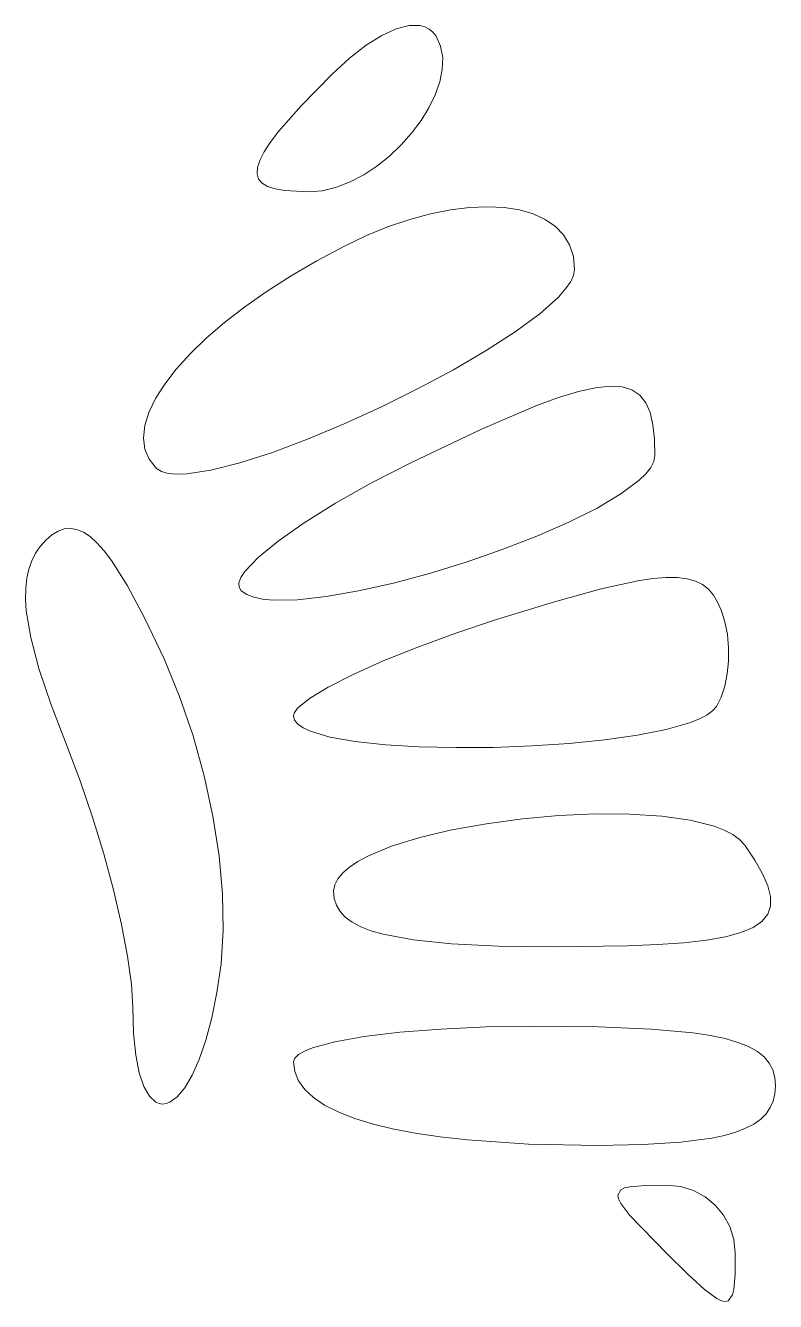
# Model space of a CAD drawing. Header units: millimetres. Extents: x -199 to 251, y -179 to 271.
# Drawn here: x 107.07 to 120.14, y -75.31 to -53.07 of the extents above; entities that cross this region are included whole.
import ezdxf

# ---------------------------------------------------------------- set-up
doc = ezdxf.new("R2010")
doc.units = ezdxf.units.MM
doc.header["$MEASUREMENT"] = 0
doc.layers.add('Camada 1', color=7, linetype='Continuous')

msp = doc.modelspace()

# ---------------------------------------------------------------- linework, layer by layer
at = {"layer": 'Camada 1', "color": 250, "lineweight": 18}
for points, knots in [([(114.3027, -53.4331), (114.3027, -53.4331), (114.2227, -53.257), (114.2227, -53.257), (114.2227, -53.257), (114.2227, -53.257), (114.1686, -53.1872), (114.1686, -53.1872), (114.1686, -53.1872), (114.1686, -53.1872), (114.1039, -53.1331), (114.1039, -53.1331), (114.1039, -53.1331), (114.1039, -53.1331), (114.0293, -53.0947), (114.0293, -53.0947), (114.0293, -53.0947), (114.0293, -53.0947), (113.9453, -53.0716), (113.9453, -53.0716), (113.9453, -53.0716), (113.9453, -53.0716), (113.7515, -53.0707), (113.7515, -53.0707), (113.7515, -53.0707), (113.7515, -53.0707), (113.5271, -53.1289), (113.5271, -53.1289), (113.5271, -53.1289), (113.5271, -53.1289), (113.2763, -53.2444), (113.2763, -53.2444), (113.2763, -53.2444), (113.2763, -53.2444), (113.004, -53.4158), (113.004, -53.4158), (113.004, -53.4158), (113.004, -53.4158), (112.7145, -53.6412), (112.7145, -53.6412), (112.7145, -53.6412), (112.7145, -53.6412), (112.4124, -53.9191), (112.4124, -53.9191), (112.4124, -53.9191), (112.4124, -53.9191), (111.8746, -54.469), (111.8746, -54.469), (111.8746, -54.469), (111.8746, -54.469), (111.4791, -54.9183), (111.4791, -54.9183), (111.4791, -54.9183), (111.4791, -54.9183), (111.3343, -55.1078), (111.3343, -55.1078), (111.3343, -55.1078), (111.3343, -55.1078), (111.2244, -55.2753), (111.2244, -55.2753), (111.2244, -55.2753), (111.2244, -55.2753), (111.1493, -55.4219), (111.1493, -55.4219), (111.1493, -55.4219), (111.1493, -55.4219), (111.1087, -55.5485), (111.1087, -55.5485), (111.1087, -55.5485), (111.1087, -55.5485), (111.1024, -55.6563), (111.1024, -55.6563), (111.1024, -55.6563), (111.1024, -55.6563), (111.1302, -55.7464), (111.1302, -55.7464), (111.1302, -55.7464), (111.1302, -55.7464), (111.1921, -55.8196), (111.1921, -55.8196), (111.1921, -55.8196), (111.1921, -55.8196), (111.2875, -55.8773), (111.2875, -55.8773), (111.2875, -55.8773), (111.2875, -55.8773), (111.4165, -55.9202), (111.4165, -55.9202), (111.4165, -55.9202), (111.4165, -55.9202), (111.5787, -55.9496), (111.5787, -55.9496), (111.5787, -55.9496), (111.5787, -55.9496), (112.0022, -55.9719), (112.0022, -55.9719), (112.0022, -55.9719), (112.0022, -55.9719), (112.2433, -55.9511), (112.2433, -55.9511), (112.2433, -55.9511), (112.2433, -55.9511), (112.4862, -55.8914), (112.4862, -55.8914), (112.4862, -55.8914), (112.4862, -55.8914), (112.7278, -55.797), (112.7278, -55.797), (112.7278, -55.797), (112.7278, -55.797), (112.9645, -55.6719), (112.9645, -55.6719), (112.9645, -55.6719), (112.9645, -55.6719), (113.1932, -55.5202), (113.1932, -55.5202), (113.1932, -55.5202), (113.1932, -55.5202), (113.4104, -55.3459), (113.4104, -55.3459), (113.4104, -55.3459), (113.4104, -55.3459), (113.6129, -55.153), (113.6129, -55.153), (113.6129, -55.153), (113.6129, -55.153), (113.7973, -54.9458), (113.7973, -54.9458), (113.7973, -54.9458), (113.7973, -54.9458), (113.9604, -54.7283), (113.9604, -54.7283), (113.9604, -54.7283), (113.9604, -54.7283), (114.0987, -54.5044), (114.0987, -54.5044), (114.0987, -54.5044), (114.0987, -54.5044), (114.2089, -54.2783), (114.2089, -54.2783), (114.2089, -54.2783), (114.2089, -54.2783), (114.2877, -54.054), (114.2877, -54.054), (114.2877, -54.054), (114.2877, -54.054), (114.3319, -53.8357), (114.3319, -53.8357), (114.3319, -53.8357), (114.3319, -53.8357), (114.338, -53.6274), (114.338, -53.6274), (114.338, -53.6274), (114.338, -53.6274), (114.3027, -53.4331), (114.3027, -53.4331)], [0, 0, 0, 0, 0.025, 0.025, 0.025, 0.025, 0.05, 0.05, 0.05, 0.05, 0.075, 0.075, 0.075, 0.075, 0.1, 0.1, 0.1, 0.1, 0.125, 0.125, 0.125, 0.125, 0.15, 0.15, 0.15, 0.15, 0.175, 0.175, 0.175, 0.175, 0.2, 0.2, 0.2, 0.2, 0.225, 0.225, 0.225, 0.225, 0.25, 0.25, 0.25, 0.25, 0.275, 0.275, 0.275, 0.275, 0.3, 0.3, 0.3, 0.3, 0.325, 0.325, 0.325, 0.325, 0.35, 0.35, 0.35, 0.35, 0.375, 0.375, 0.375, 0.375, 0.4, 0.4, 0.4, 0.4, 0.425, 0.425, 0.425, 0.425, 0.45, 0.45, 0.45, 0.45, 0.475, 0.475, 0.475, 0.475, 0.5, 0.5, 0.5, 0.5, 0.525, 0.525, 0.525, 0.525, 0.55, 0.55, 0.55, 0.55, 0.575, 0.575, 0.575, 0.575, 0.6, 0.6, 0.6, 0.6, 0.625, 0.625, 0.625, 0.625, 0.65, 0.65, 0.65, 0.65, 0.675, 0.675, 0.675, 0.675, 0.7, 0.7, 0.7, 0.7, 0.725, 0.725, 0.725, 0.725, 0.75, 0.75, 0.75, 0.75, 0.775, 0.775, 0.775, 0.775, 0.8, 0.8, 0.8, 0.8, 0.825, 0.825, 0.825, 0.825, 0.85, 0.85, 0.85, 0.85, 0.875, 0.875, 0.875, 0.875, 0.9, 0.9, 0.9, 0.9, 0.925, 0.925, 0.925, 0.925, 0.95, 0.95, 0.95, 0.95, 1, 1, 1, 1]), ([(116.6155, -57.0966), (116.6155, -57.0966), (116.5504, -56.8963), (116.5504, -56.8963), (116.5504, -56.8963), (116.5504, -56.8963), (116.4452, -56.7217), (116.4452, -56.7217), (116.4452, -56.7217), (116.4452, -56.7217), (116.3023, -56.5731), (116.3023, -56.5731), (116.3023, -56.5731), (116.3023, -56.5731), (116.1246, -56.4508), (116.1246, -56.4508), (116.1246, -56.4508), (116.1246, -56.4508), (115.9147, -56.355), (115.9147, -56.355), (115.9147, -56.355), (115.9147, -56.355), (115.6752, -56.286), (115.6752, -56.286), (115.6752, -56.286), (115.6752, -56.286), (115.4087, -56.244), (115.4087, -56.244), (115.4087, -56.244), (115.4087, -56.244), (115.1179, -56.2294), (115.1179, -56.2294), (115.1179, -56.2294), (115.1179, -56.2294), (114.8056, -56.2424), (114.8056, -56.2424), (114.8056, -56.2424), (114.8056, -56.2424), (114.4742, -56.2833), (114.4742, -56.2833), (114.4742, -56.2833), (114.4742, -56.2833), (114.1263, -56.3523), (114.1263, -56.3523), (114.1263, -56.3523), (114.1263, -56.3523), (113.7648, -56.4498), (113.7648, -56.4498), (113.7648, -56.4498), (113.7648, -56.4498), (113.3923, -56.5758), (113.3923, -56.5758), (113.3923, -56.5758), (113.3923, -56.5758), (113.0113, -56.7308), (113.0113, -56.7308), (113.0113, -56.7308), (113.0113, -56.7308), (112.6245, -56.9151), (112.6245, -56.9151), (112.6245, -56.9151), (112.6245, -56.9151), (112.1466, -57.171), (112.1466, -57.171), (112.1466, -57.171), (112.1466, -57.171), (111.6971, -57.4345), (111.6971, -57.4345), (111.6971, -57.4345), (111.6971, -57.4345), (111.278, -57.7036), (111.278, -57.7036), (111.278, -57.7036), (111.278, -57.7036), (110.8908, -57.9761), (110.8908, -57.9761), (110.8908, -57.9761), (110.8908, -57.9761), (110.5373, -58.2501), (110.5373, -58.2501), (110.5373, -58.2501), (110.5373, -58.2501), (110.219, -58.5237), (110.219, -58.5237), (110.219, -58.5237), (110.219, -58.5237), (109.9378, -58.7947), (109.9378, -58.7947), (109.9378, -58.7947), (109.9378, -58.7947), (109.6953, -59.0613), (109.6953, -59.0613), (109.6953, -59.0613), (109.6953, -59.0613), (109.4932, -59.3213), (109.4932, -59.3213), (109.4932, -59.3213), (109.4932, -59.3213), (109.3332, -59.5729), (109.3332, -59.5729), (109.3332, -59.5729), (109.3332, -59.5729), (109.217, -59.8139), (109.217, -59.8139), (109.217, -59.8139), (109.217, -59.8139), (109.1463, -60.0424), (109.1463, -60.0424), (109.1463, -60.0424), (109.1463, -60.0424), (109.1227, -60.2565), (109.1227, -60.2565), (109.1227, -60.2565), (109.1227, -60.2565), (109.148, -60.454), (109.148, -60.454), (109.148, -60.454), (109.148, -60.454), (109.2238, -60.6329), (109.2238, -60.6329), (109.2238, -60.6329), (109.2238, -60.6329), (109.3519, -60.7914), (109.3519, -60.7914), (109.3519, -60.7914), (109.3519, -60.7914), (109.4379, -60.8465), (109.4379, -60.8465), (109.4379, -60.8465), (109.4379, -60.8465), (109.5557, -60.8802), (109.5557, -60.8802), (109.5557, -60.8802), (109.5557, -60.8802), (109.703, -60.8937), (109.703, -60.8937), (109.703, -60.8937), (109.703, -60.8937), (109.8776, -60.8881), (109.8776, -60.8881), (109.8776, -60.8881), (109.8776, -60.8881), (110.2993, -60.8237), (110.2993, -60.8237), (110.2993, -60.8237), (110.2993, -60.8237), (110.8027, -60.6955), (110.8027, -60.6955), (110.8027, -60.6955), (110.8027, -60.6955), (111.3699, -60.5122), (111.3699, -60.5122), (111.3699, -60.5122), (111.3699, -60.5122), (111.9827, -60.2824), (111.9827, -60.2824), (111.9827, -60.2824), (111.9827, -60.2824), (112.6229, -60.0147), (112.6229, -60.0147), (112.6229, -60.0147), (112.6229, -60.0147), (113.2726, -59.7178), (113.2726, -59.7178), (113.2726, -59.7178), (113.2726, -59.7178), (113.9136, -59.4002), (113.9136, -59.4002), (113.9136, -59.4002), (113.9136, -59.4002), (114.5278, -59.0706), (114.5278, -59.0706), (114.5278, -59.0706), (114.5278, -59.0706), (115.0971, -58.7376), (115.0971, -58.7376), (115.0971, -58.7376), (115.0971, -58.7376), (115.6035, -58.4097), (115.6035, -58.4097), (115.6035, -58.4097), (115.6035, -58.4097), (116.0289, -58.0956), (116.0289, -58.0956), (116.0289, -58.0956), (116.0289, -58.0956), (116.3551, -57.8039), (116.3551, -57.8039), (116.3551, -57.8039), (116.3551, -57.8039), (116.4754, -57.6692), (116.4754, -57.6692), (116.4754, -57.6692), (116.4754, -57.6692), (116.5642, -57.5433), (116.5642, -57.5433), (116.5642, -57.5433), (116.5642, -57.5433), (116.619, -57.4274), (116.619, -57.4274), (116.619, -57.4274), (116.619, -57.4274), (116.6378, -57.3223), (116.6378, -57.3223), (116.6378, -57.3223), (116.6378, -57.3223), (116.6155, -57.0966), (116.6155, -57.0966)], [0, 0, 0, 0, 0.0188679, 0.0188679, 0.0188679, 0.0188679, 0.0377358, 0.0377358, 0.0377358, 0.0377358, 0.0566038, 0.0566038, 0.0566038, 0.0566038, 0.0754717, 0.0754717, 0.0754717, 0.0754717, 0.0943396, 0.0943396, 0.0943396, 0.0943396, 0.1132075, 0.1132075, 0.1132075, 0.1132075, 0.1320755, 0.1320755, 0.1320755, 0.1320755, 0.1509434, 0.1509434, 0.1509434, 0.1509434, 0.1698113, 0.1698113, 0.1698113, 0.1698113, 0.1886792, 0.1886792, 0.1886792, 0.1886792, 0.2075472, 0.2075472, 0.2075472, 0.2075472, 0.2264151, 0.2264151, 0.2264151, 0.2264151, 0.245283, 0.245283, 0.245283, 0.245283, 0.2641509, 0.2641509, 0.2641509, 0.2641509, 0.2830189, 0.2830189, 0.2830189, 0.2830189, 0.3018868, 0.3018868, 0.3018868, 0.3018868, 0.3207547, 0.3207547, 0.3207547, 0.3207547, 0.3396226, 0.3396226, 0.3396226, 0.3396226, 0.3584906, 0.3584906, 0.3584906, 0.3584906, 0.3773585, 0.3773585, 0.3773585, 0.3773585, 0.3962264, 0.3962264, 0.3962264, 0.3962264, 0.4150943, 0.4150943, 0.4150943, 0.4150943, 0.4339623, 0.4339623, 0.4339623, 0.4339623, 0.4528302, 0.4528302, 0.4528302, 0.4528302, 0.4716981, 0.4716981, 0.4716981, 0.4716981, 0.490566, 0.490566, 0.490566, 0.490566, 0.509434, 0.509434, 0.509434, 0.509434, 0.5283019, 0.5283019, 0.5283019, 0.5283019, 0.5471698, 0.5471698, 0.5471698, 0.5471698, 0.5660377, 0.5660377, 0.5660377, 0.5660377, 0.5849057, 0.5849057, 0.5849057, 0.5849057, 0.6037736, 0.6037736, 0.6037736, 0.6037736, 0.6226415, 0.6226415, 0.6226415, 0.6226415, 0.6415094, 0.6415094, 0.6415094, 0.6415094, 0.6603774, 0.6603774, 0.6603774, 0.6603774, 0.6792453, 0.6792453, 0.6792453, 0.6792453, 0.6981132, 0.6981132, 0.6981132, 0.6981132, 0.7169811, 0.7169811, 0.7169811, 0.7169811, 0.7358491, 0.7358491, 0.7358491, 0.7358491, 0.754717, 0.754717, 0.754717, 0.754717, 0.7735849, 0.7735849, 0.7735849, 0.7735849, 0.7924528, 0.7924528, 0.7924528, 0.7924528, 0.8113208, 0.8113208, 0.8113208, 0.8113208, 0.8301887, 0.8301887, 0.8301887, 0.8301887, 0.8490566, 0.8490566, 0.8490566, 0.8490566, 0.8679245, 0.8679245, 0.8679245, 0.8679245, 0.8867925, 0.8867925, 0.8867925, 0.8867925, 0.9056604, 0.9056604, 0.9056604, 0.9056604, 0.9245283, 0.9245283, 0.9245283, 0.9245283, 0.9433962, 0.9433962, 0.9433962, 0.9433962, 0.9622642, 0.9622642, 0.9622642, 0.9622642, 1, 1, 1, 1]), ([(118.0017, -60.0296), (118.0017, -60.0296), (117.9517, -59.8193), (117.9517, -59.8193), (117.9517, -59.8193), (117.9517, -59.8193), (117.8761, -59.6481), (117.8761, -59.6481), (117.8761, -59.6481), (117.8761, -59.6481), (117.7717, -59.5163), (117.7717, -59.5163), (117.7717, -59.5163), (117.7717, -59.5163), (117.6352, -59.4239), (117.6352, -59.4239), (117.6352, -59.4239), (117.6352, -59.4239), (117.4634, -59.3709), (117.4634, -59.3709), (117.4634, -59.3709), (117.4634, -59.3709), (117.2532, -59.3576), (117.2532, -59.3576), (117.2532, -59.3576), (117.2532, -59.3576), (117.0011, -59.3839), (117.0011, -59.3839), (117.0011, -59.3839), (117.0011, -59.3839), (116.7041, -59.4501), (116.7041, -59.4501), (116.7041, -59.4501), (116.7041, -59.4501), (116.3589, -59.5561), (116.3589, -59.5561), (116.3589, -59.5561), (116.3589, -59.5561), (115.9623, -59.7021), (115.9623, -59.7021), (115.9623, -59.7021), (115.9623, -59.7021), (115.0019, -60.1143), (115.0019, -60.1143), (115.0019, -60.1143), (115.0019, -60.1143), (113.7971, -60.6875), (113.7971, -60.6875), (113.7971, -60.6875), (113.7971, -60.6875), (113.1, -61.0449), (113.1, -61.0449), (113.1, -61.0449), (113.1, -61.0449), (112.4716, -61.3984), (112.4716, -61.3984), (112.4716, -61.3984), (112.4716, -61.3984), (111.9242, -61.7389), (111.9242, -61.7389), (111.9242, -61.7389), (111.9242, -61.7389), (111.47, -62.0572), (111.47, -62.0572), (111.47, -62.0572), (111.47, -62.0572), (111.1211, -62.3441), (111.1211, -62.3441), (111.1211, -62.3441), (111.1211, -62.3441), (110.8897, -62.5905), (110.8897, -62.5905), (110.8897, -62.5905), (110.8897, -62.5905), (110.8218, -62.6957), (110.8218, -62.6957), (110.8218, -62.6957), (110.8218, -62.6957), (110.788, -62.7872), (110.788, -62.7872), (110.788, -62.7872), (110.788, -62.7872), (110.7896, -62.8641), (110.7896, -62.8641), (110.7896, -62.8641), (110.7896, -62.8641), (110.8282, -62.9251), (110.8282, -62.9251), (110.8282, -62.9251), (110.8282, -62.9251), (110.9227, -62.9887), (110.9227, -62.9887), (110.9227, -62.9887), (110.9227, -62.9887), (111.0475, -63.0363), (111.0475, -63.0363), (111.0475, -63.0363), (111.0475, -63.0363), (111.2003, -63.0686), (111.2003, -63.0686), (111.2003, -63.0686), (111.2003, -63.0686), (111.379, -63.0865), (111.379, -63.0865), (111.379, -63.0865), (111.379, -63.0865), (111.8052, -63.0812), (111.8052, -63.0812), (111.8052, -63.0812), (111.8052, -63.0812), (112.3088, -63.0263), (112.3088, -63.0263), (112.3088, -63.0263), (112.3088, -63.0263), (112.8723, -62.9274), (112.8723, -62.9274), (112.8723, -62.9274), (112.8723, -62.9274), (113.4783, -62.7903), (113.4783, -62.7903), (113.4783, -62.7903), (113.4783, -62.7903), (114.1092, -62.6206), (114.1092, -62.6206), (114.1092, -62.6206), (114.1092, -62.6206), (114.7478, -62.424), (114.7478, -62.424), (114.7478, -62.424), (114.7478, -62.424), (115.3766, -62.2062), (115.3766, -62.2062), (115.3766, -62.2062), (115.3766, -62.2062), (115.978, -61.973), (115.978, -61.973), (115.978, -61.973), (115.978, -61.973), (116.5348, -61.73), (116.5348, -61.73), (116.5348, -61.73), (116.5348, -61.73), (117.0294, -61.4829), (117.0294, -61.4829), (117.0294, -61.4829), (117.0294, -61.4829), (117.4445, -61.2374), (117.4445, -61.2374), (117.4445, -61.2374), (117.4445, -61.2374), (117.7625, -60.9992), (117.7625, -60.9992), (117.7625, -60.9992), (117.7625, -60.9992), (117.8797, -60.8847), (117.8797, -60.8847), (117.8797, -60.8847), (117.8797, -60.8847), (117.9661, -60.7741), (117.9661, -60.7741), (117.9661, -60.7741), (117.9661, -60.7741), (118.0196, -60.6682), (118.0196, -60.6682), (118.0196, -60.6682), (118.0196, -60.6682), (118.0379, -60.5677), (118.0379, -60.5677), (118.0379, -60.5677), (118.0379, -60.5677), (118.0294, -60.2792), (118.0294, -60.2792), (118.0294, -60.2792), (118.0294, -60.2792), (118.0017, -60.0296), (118.0017, -60.0296)], [0, 0, 0, 0, 0.0222222, 0.0222222, 0.0222222, 0.0222222, 0.0444444, 0.0444444, 0.0444444, 0.0444444, 0.0666667, 0.0666667, 0.0666667, 0.0666667, 0.0888889, 0.0888889, 0.0888889, 0.0888889, 0.1111111, 0.1111111, 0.1111111, 0.1111111, 0.1333333, 0.1333333, 0.1333333, 0.1333333, 0.1555556, 0.1555556, 0.1555556, 0.1555556, 0.1777778, 0.1777778, 0.1777778, 0.1777778, 0.2, 0.2, 0.2, 0.2, 0.2222222, 0.2222222, 0.2222222, 0.2222222, 0.2444444, 0.2444444, 0.2444444, 0.2444444, 0.2666667, 0.2666667, 0.2666667, 0.2666667, 0.2888889, 0.2888889, 0.2888889, 0.2888889, 0.3111111, 0.3111111, 0.3111111, 0.3111111, 0.3333333, 0.3333333, 0.3333333, 0.3333333, 0.3555556, 0.3555556, 0.3555556, 0.3555556, 0.3777778, 0.3777778, 0.3777778, 0.3777778, 0.4, 0.4, 0.4, 0.4, 0.4222222, 0.4222222, 0.4222222, 0.4222222, 0.4444444, 0.4444444, 0.4444444, 0.4444444, 0.4666667, 0.4666667, 0.4666667, 0.4666667, 0.4888889, 0.4888889, 0.4888889, 0.4888889, 0.5111111, 0.5111111, 0.5111111, 0.5111111, 0.5333333, 0.5333333, 0.5333333, 0.5333333, 0.5555556, 0.5555556, 0.5555556, 0.5555556, 0.5777778, 0.5777778, 0.5777778, 0.5777778, 0.6, 0.6, 0.6, 0.6, 0.6222222, 0.6222222, 0.6222222, 0.6222222, 0.6444444, 0.6444444, 0.6444444, 0.6444444, 0.6666667, 0.6666667, 0.6666667, 0.6666667, 0.6888889, 0.6888889, 0.6888889, 0.6888889, 0.7111111, 0.7111111, 0.7111111, 0.7111111, 0.7333333, 0.7333333, 0.7333333, 0.7333333, 0.7555556, 0.7555556, 0.7555556, 0.7555556, 0.7777778, 0.7777778, 0.7777778, 0.7777778, 0.8, 0.8, 0.8, 0.8, 0.8222222, 0.8222222, 0.8222222, 0.8222222, 0.8444444, 0.8444444, 0.8444444, 0.8444444, 0.8666667, 0.8666667, 0.8666667, 0.8666667, 0.8888889, 0.8888889, 0.8888889, 0.8888889, 0.9111111, 0.9111111, 0.9111111, 0.9111111, 0.9333333, 0.9333333, 0.9333333, 0.9333333, 0.9555556, 0.9555556, 0.9555556, 0.9555556, 1, 1, 1, 1]), ([(107.1754, -62.4034), (107.1754, -62.4034), (107.1245, -62.5482), (107.1245, -62.5482), (107.1245, -62.5482), (107.1245, -62.5482), (107.0895, -62.7065), (107.0895, -62.7065), (107.0895, -62.7065), (107.0895, -62.7065), (107.0708, -62.8794), (107.0708, -62.8794), (107.0708, -62.8794), (107.0708, -62.8794), (107.0682, -63.068), (107.0682, -63.068), (107.0682, -63.068), (107.0682, -63.068), (107.082, -63.2732), (107.082, -63.2732), (107.082, -63.2732), (107.082, -63.2732), (107.159, -63.7377), (107.159, -63.7377), (107.159, -63.7377), (107.159, -63.7377), (107.3026, -64.2811), (107.3026, -64.2811), (107.3026, -64.2811), (107.3026, -64.2811), (107.5136, -64.9112), (107.5136, -64.9112), (107.5136, -64.9112), (107.5136, -64.9112), (107.7929, -65.6365), (107.7929, -65.6365), (107.7929, -65.6365), (107.7929, -65.6365), (108.0227, -66.2399), (108.0227, -66.2399), (108.0227, -66.2399), (108.0227, -66.2399), (108.2372, -66.8706), (108.2372, -66.8706), (108.2372, -66.8706), (108.2372, -66.8706), (108.4316, -67.5099), (108.4316, -67.5099), (108.4316, -67.5099), (108.4316, -67.5099), (108.6011, -68.1391), (108.6011, -68.1391), (108.6011, -68.1391), (108.6011, -68.1391), (108.7412, -68.7398), (108.7412, -68.7398), (108.7412, -68.7398), (108.7412, -68.7398), (108.8471, -69.293), (108.8471, -69.293), (108.8471, -69.293), (108.8471, -69.293), (108.9141, -69.7804), (108.9141, -69.7804), (108.9141, -69.7804), (108.9141, -69.7804), (108.9374, -70.1832), (108.9374, -70.1832), (108.9374, -70.1832), (108.9374, -70.1832), (108.9511, -70.6393), (108.9511, -70.6393), (108.9511, -70.6393), (108.9511, -70.6393), (108.99, -71.0213), (108.99, -71.0213), (108.99, -71.0213), (108.99, -71.0213), (109.0512, -71.3307), (109.0512, -71.3307), (109.0512, -71.3307), (109.0512, -71.3307), (109.1315, -71.5689), (109.1315, -71.5689), (109.1315, -71.5689), (109.1315, -71.5689), (109.2279, -71.7375), (109.2279, -71.7375), (109.2279, -71.7375), (109.2279, -71.7375), (109.3373, -71.838), (109.3373, -71.838), (109.3373, -71.838), (109.3373, -71.838), (109.396, -71.8632), (109.396, -71.8632), (109.396, -71.8632), (109.396, -71.8632), (109.4568, -71.8719), (109.4568, -71.8719), (109.4568, -71.8719), (109.4568, -71.8719), (109.5193, -71.8643), (109.5193, -71.8643), (109.5193, -71.8643), (109.5193, -71.8643), (109.5831, -71.8406), (109.5831, -71.8406), (109.5831, -71.8406), (109.5831, -71.8406), (109.7133, -71.7458), (109.7133, -71.7458), (109.7133, -71.7458), (109.7133, -71.7458), (109.8444, -71.5888), (109.8444, -71.5888), (109.8444, -71.5888), (109.8444, -71.5888), (109.9731, -71.3713), (109.9731, -71.3713), (109.9731, -71.3713), (109.9731, -71.3713), (110.0966, -71.0945), (110.0966, -71.0945), (110.0966, -71.0945), (110.0966, -71.0945), (110.2117, -70.7603), (110.2117, -70.7603), (110.2117, -70.7603), (110.2117, -70.7603), (110.3153, -70.3699), (110.3153, -70.3699), (110.3153, -70.3699), (110.3153, -70.3699), (110.4045, -69.9249), (110.4045, -69.9249), (110.4045, -69.9249), (110.4045, -69.9249), (110.4761, -69.4269), (110.4761, -69.4269), (110.4761, -69.4269), (110.4761, -69.4269), (110.5153, -68.8422), (110.5153, -68.8422), (110.5153, -68.8422), (110.5153, -68.8422), (110.5032, -68.21), (110.5032, -68.21), (110.5032, -68.21), (110.5032, -68.21), (110.4421, -67.5426), (110.4421, -67.5426), (110.4421, -67.5426), (110.4421, -67.5426), (110.3343, -66.8526), (110.3343, -66.8526), (110.3343, -66.8526), (110.3343, -66.8526), (110.1822, -66.1522), (110.1822, -66.1522), (110.1822, -66.1522), (110.1822, -66.1522), (109.988, -65.454), (109.988, -65.454), (109.988, -65.454), (109.988, -65.454), (109.7541, -64.7703), (109.7541, -64.7703), (109.7541, -64.7703), (109.7541, -64.7703), (109.4827, -64.1136), (109.4827, -64.1136), (109.4827, -64.1136), (109.4827, -64.1136), (109.148, -63.4058), (109.148, -63.4058), (109.148, -63.4058), (109.148, -63.4058), (108.8446, -62.8355), (108.8446, -62.8355), (108.8446, -62.8355), (108.8446, -62.8355), (108.5679, -62.3982), (108.5679, -62.3982), (108.5679, -62.3982), (108.5679, -62.3982), (108.4382, -62.2278), (108.4382, -62.2278), (108.4382, -62.2278), (108.4382, -62.2278), (108.3133, -62.089), (108.3133, -62.089), (108.3133, -62.089), (108.3133, -62.089), (108.1929, -61.981), (108.1929, -61.981), (108.1929, -61.981), (108.1929, -61.981), (108.0763, -61.9033), (108.0763, -61.9033), (108.0763, -61.9033), (108.0763, -61.9033), (107.9628, -61.8553), (107.9628, -61.8553), (107.9628, -61.8553), (107.9628, -61.8553), (107.852, -61.8365), (107.852, -61.8365), (107.852, -61.8365), (107.852, -61.8365), (107.7432, -61.8462), (107.7432, -61.8462), (107.7432, -61.8462), (107.7432, -61.8462), (107.6358, -61.8838), (107.6358, -61.8838), (107.6358, -61.8838), (107.6358, -61.8838), (107.5294, -61.9489), (107.5294, -61.9489), (107.5294, -61.9489), (107.5294, -61.9489), (107.4233, -62.0407), (107.4233, -62.0407), (107.4233, -62.0407), (107.4233, -62.0407), (107.3249, -62.1507), (107.3249, -62.1507), (107.3249, -62.1507), (107.3249, -62.1507), (107.2422, -62.2713), (107.2422, -62.2713), (107.2422, -62.2713), (107.2422, -62.2713), (107.1754, -62.4034), (107.1754, -62.4034)], [0, 0, 0, 0, 0.0166667, 0.0166667, 0.0166667, 0.0166667, 0.0333333, 0.0333333, 0.0333333, 0.0333333, 0.05, 0.05, 0.05, 0.05, 0.0666667, 0.0666667, 0.0666667, 0.0666667, 0.0833333, 0.0833333, 0.0833333, 0.0833333, 0.1, 0.1, 0.1, 0.1, 0.1166667, 0.1166667, 0.1166667, 0.1166667, 0.1333333, 0.1333333, 0.1333333, 0.1333333, 0.15, 0.15, 0.15, 0.15, 0.1666667, 0.1666667, 0.1666667, 0.1666667, 0.1833333, 0.1833333, 0.1833333, 0.1833333, 0.2, 0.2, 0.2, 0.2, 0.2166667, 0.2166667, 0.2166667, 0.2166667, 0.2333333, 0.2333333, 0.2333333, 0.2333333, 0.25, 0.25, 0.25, 0.25, 0.2666667, 0.2666667, 0.2666667, 0.2666667, 0.2833333, 0.2833333, 0.2833333, 0.2833333, 0.3, 0.3, 0.3, 0.3, 0.3166667, 0.3166667, 0.3166667, 0.3166667, 0.3333333, 0.3333333, 0.3333333, 0.3333333, 0.35, 0.35, 0.35, 0.35, 0.3666667, 0.3666667, 0.3666667, 0.3666667, 0.3833333, 0.3833333, 0.3833333, 0.3833333, 0.4, 0.4, 0.4, 0.4, 0.4166667, 0.4166667, 0.4166667, 0.4166667, 0.4333333, 0.4333333, 0.4333333, 0.4333333, 0.45, 0.45, 0.45, 0.45, 0.4666667, 0.4666667, 0.4666667, 0.4666667, 0.4833333, 0.4833333, 0.4833333, 0.4833333, 0.5, 0.5, 0.5, 0.5, 0.5166667, 0.5166667, 0.5166667, 0.5166667, 0.5333333, 0.5333333, 0.5333333, 0.5333333, 0.55, 0.55, 0.55, 0.55, 0.5666667, 0.5666667, 0.5666667, 0.5666667, 0.5833333, 0.5833333, 0.5833333, 0.5833333, 0.6, 0.6, 0.6, 0.6, 0.6166667, 0.6166667, 0.6166667, 0.6166667, 0.6333333, 0.6333333, 0.6333333, 0.6333333, 0.65, 0.65, 0.65, 0.65, 0.6666667, 0.6666667, 0.6666667, 0.6666667, 0.6833333, 0.6833333, 0.6833333, 0.6833333, 0.7, 0.7, 0.7, 0.7, 0.7166667, 0.7166667, 0.7166667, 0.7166667, 0.7333333, 0.7333333, 0.7333333, 0.7333333, 0.75, 0.75, 0.75, 0.75, 0.7666667, 0.7666667, 0.7666667, 0.7666667, 0.7833333, 0.7833333, 0.7833333, 0.7833333, 0.8, 0.8, 0.8, 0.8, 0.8166667, 0.8166667, 0.8166667, 0.8166667, 0.8333333, 0.8333333, 0.8333333, 0.8333333, 0.85, 0.85, 0.85, 0.85, 0.8666667, 0.8666667, 0.8666667, 0.8666667, 0.8833333, 0.8833333, 0.8833333, 0.8833333, 0.9, 0.9, 0.9, 0.9, 0.9166667, 0.9166667, 0.9166667, 0.9166667, 0.9333333, 0.9333333, 0.9333333, 0.9333333, 0.95, 0.95, 0.95, 0.95, 0.9666667, 0.9666667, 0.9666667, 0.9666667, 1, 1, 1, 1]), ([(119.3206, -63.9187), (119.3206, -63.9187), (119.2996, -63.6893), (119.2996, -63.6893), (119.2996, -63.6893), (119.2996, -63.6893), (119.2567, -63.4678), (119.2567, -63.4678), (119.2567, -63.4678), (119.2567, -63.4678), (119.1915, -63.261), (119.1915, -63.261), (119.1915, -63.261), (119.1915, -63.261), (119.1291, -63.1207), (119.1291, -63.1207), (119.1291, -63.1207), (119.1291, -63.1207), (119.056, -63), (119.056, -63), (119.056, -63), (119.056, -63), (118.9695, -62.8989), (118.9695, -62.8989), (118.9695, -62.8989), (118.9695, -62.8989), (118.8665, -62.8175), (118.8665, -62.8175), (118.8665, -62.8175), (118.8665, -62.8175), (118.7441, -62.7559), (118.7441, -62.7559), (118.7441, -62.7559), (118.7441, -62.7559), (118.5994, -62.7144), (118.5994, -62.7144), (118.5994, -62.7144), (118.5994, -62.7144), (118.4294, -62.6931), (118.4294, -62.6931), (118.4294, -62.6931), (118.4294, -62.6931), (118.2313, -62.6919), (118.2313, -62.6919), (118.2313, -62.6919), (118.2313, -62.6919), (118.002, -62.7112), (118.002, -62.7112), (118.002, -62.7112), (118.002, -62.7112), (117.7387, -62.7509), (117.7387, -62.7509), (117.7387, -62.7509), (117.7387, -62.7509), (117.098, -62.8923), (117.098, -62.8923), (117.098, -62.8923), (117.098, -62.8923), (116.286, -63.1172), (116.286, -63.1172), (116.286, -63.1172), (116.286, -63.1172), (115.279, -63.4266), (115.279, -63.4266), (115.279, -63.4266), (115.279, -63.4266), (114.5677, -63.6631), (114.5677, -63.6631), (114.5677, -63.6631), (114.5677, -63.6631), (113.9041, -63.9059), (113.9041, -63.9059), (113.9041, -63.9059), (113.9041, -63.9059), (113.3026, -64.148), (113.3026, -64.148), (113.3026, -64.148), (113.3026, -64.148), (112.778, -64.3826), (112.778, -64.3826), (112.778, -64.3826), (112.778, -64.3826), (112.3446, -64.6027), (112.3446, -64.6027), (112.3446, -64.6027), (112.3446, -64.6027), (112.0171, -64.8014), (112.0171, -64.8014), (112.0171, -64.8014), (112.0171, -64.8014), (111.8099, -64.972), (111.8099, -64.972), (111.8099, -64.972), (111.8099, -64.972), (111.756, -65.0445), (111.756, -65.0445), (111.756, -65.0445), (111.756, -65.0445), (111.7376, -65.1074), (111.7376, -65.1074), (111.7376, -65.1074), (111.7376, -65.1074), (111.7572, -65.1826), (111.7572, -65.1826), (111.7572, -65.1826), (111.7572, -65.1826), (111.8146, -65.252), (111.8146, -65.252), (111.8146, -65.252), (111.8146, -65.252), (111.9072, -65.3158), (111.9072, -65.3158), (111.9072, -65.3158), (111.9072, -65.3158), (112.0326, -65.3739), (112.0326, -65.3739), (112.0326, -65.3739), (112.0326, -65.3739), (112.3726, -65.4737), (112.3726, -65.4737), (112.3726, -65.4737), (112.3726, -65.4737), (112.8151, -65.5516), (112.8151, -65.5516), (112.8151, -65.5516), (112.8151, -65.5516), (113.3409, -65.6081), (113.3409, -65.6081), (113.3409, -65.6081), (113.3409, -65.6081), (113.9308, -65.6436), (113.9308, -65.6436), (113.9308, -65.6436), (113.9308, -65.6436), (114.5653, -65.6587), (114.5653, -65.6587), (114.5653, -65.6587), (114.5653, -65.6587), (115.2253, -65.6537), (115.2253, -65.6537), (115.2253, -65.6537), (115.2253, -65.6537), (115.8915, -65.629), (115.8915, -65.629), (115.8915, -65.629), (115.8915, -65.629), (116.5446, -65.585), (116.5446, -65.585), (116.5446, -65.585), (116.5446, -65.585), (117.1654, -65.5223), (117.1654, -65.5223), (117.1654, -65.5223), (117.1654, -65.5223), (117.7345, -65.4412), (117.7345, -65.4412), (117.7345, -65.4412), (117.7345, -65.4412), (118.2327, -65.3423), (118.2327, -65.3423), (118.2327, -65.3423), (118.2327, -65.3423), (118.6407, -65.2257), (118.6407, -65.2257), (118.6407, -65.2257), (118.6407, -65.2257), (118.8048, -65.161), (118.8048, -65.161), (118.8048, -65.161), (118.8048, -65.161), (118.9392, -65.0921), (118.9392, -65.0921), (118.9392, -65.0921), (118.9392, -65.0921), (119.0413, -65.019), (119.0413, -65.019), (119.0413, -65.019), (119.0413, -65.019), (119.1089, -64.9419), (119.1089, -64.9419), (119.1089, -64.9419), (119.1089, -64.9419), (119.1924, -64.7767), (119.1924, -64.7767), (119.1924, -64.7767), (119.1924, -64.7767), (119.2556, -64.5849), (119.2556, -64.5849), (119.2556, -64.5849), (119.2556, -64.5849), (119.2983, -64.3734), (119.2983, -64.3734), (119.2983, -64.3734), (119.2983, -64.3734), (119.3201, -64.1489), (119.3201, -64.1489), (119.3201, -64.1489), (119.3201, -64.1489), (119.3206, -63.9187), (119.3206, -63.9187)], [0, 0, 0, 0, 0.0196078, 0.0196078, 0.0196078, 0.0196078, 0.0392157, 0.0392157, 0.0392157, 0.0392157, 0.0588235, 0.0588235, 0.0588235, 0.0588235, 0.0784314, 0.0784314, 0.0784314, 0.0784314, 0.0980392, 0.0980392, 0.0980392, 0.0980392, 0.1176471, 0.1176471, 0.1176471, 0.1176471, 0.1372549, 0.1372549, 0.1372549, 0.1372549, 0.1568627, 0.1568627, 0.1568627, 0.1568627, 0.1764706, 0.1764706, 0.1764706, 0.1764706, 0.1960784, 0.1960784, 0.1960784, 0.1960784, 0.2156863, 0.2156863, 0.2156863, 0.2156863, 0.2352941, 0.2352941, 0.2352941, 0.2352941, 0.254902, 0.254902, 0.254902, 0.254902, 0.2745098, 0.2745098, 0.2745098, 0.2745098, 0.2941176, 0.2941176, 0.2941176, 0.2941176, 0.3137255, 0.3137255, 0.3137255, 0.3137255, 0.3333333, 0.3333333, 0.3333333, 0.3333333, 0.3529412, 0.3529412, 0.3529412, 0.3529412, 0.372549, 0.372549, 0.372549, 0.372549, 0.3921569, 0.3921569, 0.3921569, 0.3921569, 0.4117647, 0.4117647, 0.4117647, 0.4117647, 0.4313725, 0.4313725, 0.4313725, 0.4313725, 0.4509804, 0.4509804, 0.4509804, 0.4509804, 0.4705882, 0.4705882, 0.4705882, 0.4705882, 0.4901961, 0.4901961, 0.4901961, 0.4901961, 0.5098039, 0.5098039, 0.5098039, 0.5098039, 0.5294118, 0.5294118, 0.5294118, 0.5294118, 0.5490196, 0.5490196, 0.5490196, 0.5490196, 0.5686275, 0.5686275, 0.5686275, 0.5686275, 0.5882353, 0.5882353, 0.5882353, 0.5882353, 0.6078431, 0.6078431, 0.6078431, 0.6078431, 0.627451, 0.627451, 0.627451, 0.627451, 0.6470588, 0.6470588, 0.6470588, 0.6470588, 0.6666667, 0.6666667, 0.6666667, 0.6666667, 0.6862745, 0.6862745, 0.6862745, 0.6862745, 0.7058824, 0.7058824, 0.7058824, 0.7058824, 0.7254902, 0.7254902, 0.7254902, 0.7254902, 0.745098, 0.745098, 0.745098, 0.745098, 0.7647059, 0.7647059, 0.7647059, 0.7647059, 0.7843137, 0.7843137, 0.7843137, 0.7843137, 0.8039216, 0.8039216, 0.8039216, 0.8039216, 0.8235294, 0.8235294, 0.8235294, 0.8235294, 0.8431373, 0.8431373, 0.8431373, 0.8431373, 0.8627451, 0.8627451, 0.8627451, 0.8627451, 0.8823529, 0.8823529, 0.8823529, 0.8823529, 0.9019608, 0.9019608, 0.9019608, 0.9019608, 0.9215686, 0.9215686, 0.9215686, 0.9215686, 0.9411765, 0.9411765, 0.9411765, 0.9411765, 0.9607843, 0.9607843, 0.9607843, 0.9607843, 1, 1, 1, 1]), ([(120.0025, -68.5648), (120.0025, -68.5648), (120.0511, -68.4207), (120.0511, -68.4207), (120.0511, -68.4207), (120.0511, -68.4207), (120.0505, -68.2557), (120.0505, -68.2557), (120.0505, -68.2557), (120.0505, -68.2557), (120.0031, -68.0685), (120.0031, -68.0685), (120.0031, -68.0685), (120.0031, -68.0685), (119.911, -67.8578), (119.911, -67.8578), (119.911, -67.8578), (119.911, -67.8578), (119.7767, -67.6224), (119.7767, -67.6224), (119.7767, -67.6224), (119.7767, -67.6224), (119.6024, -67.361), (119.6024, -67.361), (119.6024, -67.361), (119.6024, -67.361), (119.5135, -67.2628), (119.5135, -67.2628), (119.5135, -67.2628), (119.5135, -67.2628), (119.3939, -67.175), (119.3939, -67.175), (119.3939, -67.175), (119.3939, -67.175), (119.2457, -67.0973), (119.2457, -67.0973), (119.2457, -67.0973), (119.2457, -67.0973), (119.0713, -67.0296), (119.0713, -67.0296), (119.0713, -67.0296), (119.0713, -67.0296), (118.6525, -66.9229), (118.6525, -66.9229), (118.6525, -66.9229), (118.6525, -66.9229), (118.1549, -66.8529), (118.1549, -66.8529), (118.1549, -66.8529), (118.1549, -66.8529), (117.5961, -66.8176), (117.5961, -66.8176), (117.5961, -66.8176), (117.5961, -66.8176), (116.9937, -66.8151), (116.9937, -66.8151), (116.9937, -66.8151), (116.9937, -66.8151), (116.3653, -66.8434), (116.3653, -66.8434), (116.3653, -66.8434), (116.3653, -66.8434), (115.7284, -66.9006), (115.7284, -66.9006), (115.7284, -66.9006), (115.7284, -66.9006), (115.1006, -66.9847), (115.1006, -66.9847), (115.1006, -66.9847), (115.1006, -66.9847), (114.4996, -67.0937), (114.4996, -67.0937), (114.4996, -67.0937), (114.4996, -67.0937), (113.9427, -67.2257), (113.9427, -67.2257), (113.9427, -67.2257), (113.9427, -67.2257), (113.4477, -67.3787), (113.4477, -67.3787), (113.4477, -67.3787), (113.4477, -67.3787), (113.0322, -67.5508), (113.0322, -67.5508), (113.0322, -67.5508), (113.0322, -67.5508), (112.8597, -67.6433), (112.8597, -67.6433), (112.8597, -67.6433), (112.8597, -67.6433), (112.7136, -67.7399), (112.7136, -67.7399), (112.7136, -67.7399), (112.7136, -67.7399), (112.5961, -67.8403), (112.5961, -67.8403), (112.5961, -67.8403), (112.5961, -67.8403), (112.5095, -67.9442), (112.5095, -67.9442), (112.5095, -67.9442), (112.5095, -67.9442), (112.4559, -68.0513), (112.4559, -68.0513), (112.4559, -68.0513), (112.4559, -68.0513), (112.4376, -68.1616), (112.4376, -68.1616), (112.4376, -68.1616), (112.4376, -68.1616), (112.4497, -68.2899), (112.4497, -68.2899), (112.4497, -68.2899), (112.4497, -68.2899), (112.4869, -68.4078), (112.4869, -68.4078), (112.4869, -68.4078), (112.4869, -68.4078), (112.5502, -68.5156), (112.5502, -68.5156), (112.5502, -68.5156), (112.5502, -68.5156), (112.6409, -68.6136), (112.6409, -68.6136), (112.6409, -68.6136), (112.6409, -68.6136), (112.7601, -68.7021), (112.7601, -68.7021), (112.7601, -68.7021), (112.7601, -68.7021), (112.909, -68.7813), (112.909, -68.7813), (112.909, -68.7813), (112.909, -68.7813), (113.0888, -68.8516), (113.0888, -68.8516), (113.0888, -68.8516), (113.0888, -68.8516), (113.3006, -68.9133), (113.3006, -68.9133), (113.3006, -68.9133), (113.3006, -68.9133), (113.8249, -69.0118), (113.8249, -69.0118), (113.8249, -69.0118), (113.8249, -69.0118), (114.4913, -69.0793), (114.4913, -69.0793), (114.4913, -69.0793), (114.4913, -69.0793), (115.3092, -69.1181), (115.3092, -69.1181), (115.3092, -69.1181), (115.3092, -69.1181), (116.2878, -69.1305), (116.2878, -69.1305), (116.2878, -69.1305), (116.2878, -69.1305), (117.5566, -69.1145), (117.5566, -69.1145), (117.5566, -69.1145), (117.5566, -69.1145), (118.0842, -69.0927), (118.0842, -69.0927), (118.0842, -69.0927), (118.0842, -69.0927), (118.5437, -69.0601), (118.5437, -69.0601), (118.5437, -69.0601), (118.5437, -69.0601), (118.9375, -69.0152), (118.9375, -69.0152), (118.9375, -69.0152), (118.9375, -69.0152), (119.2678, -68.957), (119.2678, -68.957), (119.2678, -68.957), (119.2678, -68.957), (119.5371, -68.8841), (119.5371, -68.8841), (119.5371, -68.8841), (119.5371, -68.8841), (119.7478, -68.7953), (119.7478, -68.7953), (119.7478, -68.7953), (119.7478, -68.7953), (119.9021, -68.6893), (119.9021, -68.6893), (119.9021, -68.6893), (119.9021, -68.6893), (120.0025, -68.5648), (120.0025, -68.5648)], [0, 0, 0, 0, 0.0204082, 0.0204082, 0.0204082, 0.0204082, 0.0408163, 0.0408163, 0.0408163, 0.0408163, 0.0612245, 0.0612245, 0.0612245, 0.0612245, 0.0816327, 0.0816327, 0.0816327, 0.0816327, 0.1020408, 0.1020408, 0.1020408, 0.1020408, 0.122449, 0.122449, 0.122449, 0.122449, 0.1428571, 0.1428571, 0.1428571, 0.1428571, 0.1632653, 0.1632653, 0.1632653, 0.1632653, 0.1836735, 0.1836735, 0.1836735, 0.1836735, 0.2040816, 0.2040816, 0.2040816, 0.2040816, 0.2244898, 0.2244898, 0.2244898, 0.2244898, 0.244898, 0.244898, 0.244898, 0.244898, 0.2653061, 0.2653061, 0.2653061, 0.2653061, 0.2857143, 0.2857143, 0.2857143, 0.2857143, 0.3061224, 0.3061224, 0.3061224, 0.3061224, 0.3265306, 0.3265306, 0.3265306, 0.3265306, 0.3469388, 0.3469388, 0.3469388, 0.3469388, 0.3673469, 0.3673469, 0.3673469, 0.3673469, 0.3877551, 0.3877551, 0.3877551, 0.3877551, 0.4081633, 0.4081633, 0.4081633, 0.4081633, 0.4285714, 0.4285714, 0.4285714, 0.4285714, 0.4489796, 0.4489796, 0.4489796, 0.4489796, 0.4693878, 0.4693878, 0.4693878, 0.4693878, 0.4897959, 0.4897959, 0.4897959, 0.4897959, 0.5102041, 0.5102041, 0.5102041, 0.5102041, 0.5306122, 0.5306122, 0.5306122, 0.5306122, 0.5510204, 0.5510204, 0.5510204, 0.5510204, 0.5714286, 0.5714286, 0.5714286, 0.5714286, 0.5918367, 0.5918367, 0.5918367, 0.5918367, 0.6122449, 0.6122449, 0.6122449, 0.6122449, 0.6326531, 0.6326531, 0.6326531, 0.6326531, 0.6530612, 0.6530612, 0.6530612, 0.6530612, 0.6734694, 0.6734694, 0.6734694, 0.6734694, 0.6938776, 0.6938776, 0.6938776, 0.6938776, 0.7142857, 0.7142857, 0.7142857, 0.7142857, 0.7346939, 0.7346939, 0.7346939, 0.7346939, 0.755102, 0.755102, 0.755102, 0.755102, 0.7755102, 0.7755102, 0.7755102, 0.7755102, 0.7959184, 0.7959184, 0.7959184, 0.7959184, 0.8163265, 0.8163265, 0.8163265, 0.8163265, 0.8367347, 0.8367347, 0.8367347, 0.8367347, 0.8571429, 0.8571429, 0.8571429, 0.8571429, 0.877551, 0.877551, 0.877551, 0.877551, 0.8979592, 0.8979592, 0.8979592, 0.8979592, 0.9183673, 0.9183673, 0.9183673, 0.9183673, 0.9387755, 0.9387755, 0.9387755, 0.9387755, 0.9591837, 0.9591837, 0.9591837, 0.9591837, 1, 1, 1, 1]), ([(119.9411, -71.0512), (119.9411, -71.0512), (119.8219, -70.9554), (119.8219, -70.9554), (119.8219, -70.9554), (119.8219, -70.9554), (119.6705, -70.8706), (119.6705, -70.8706), (119.6705, -70.8706), (119.6705, -70.8706), (119.4849, -70.7963), (119.4849, -70.7963), (119.4849, -70.7963), (119.4849, -70.7963), (119.263, -70.732), (119.263, -70.732), (119.263, -70.732), (119.263, -70.732), (119.0029, -70.6771), (119.0029, -70.6771), (119.0029, -70.6771), (119.0029, -70.6771), (118.7025, -70.6312), (118.7025, -70.6312), (118.7025, -70.6312), (118.7025, -70.6312), (117.9723, -70.5642), (117.9723, -70.5642), (117.9723, -70.5642), (117.9723, -70.5642), (117.0563, -70.5271), (117.0563, -70.5271), (117.0563, -70.5271), (117.0563, -70.5271), (115.9378, -70.5156), (115.9378, -70.5156), (115.9378, -70.5156), (115.9378, -70.5156), (115.0941, -70.5283), (115.0941, -70.5283), (115.0941, -70.5283), (115.0941, -70.5283), (114.3069, -70.5644), (114.3069, -70.5644), (114.3069, -70.5644), (114.3069, -70.5644), (113.5936, -70.6216), (113.5936, -70.6216), (113.5936, -70.6216), (113.5936, -70.6216), (112.9714, -70.6973), (112.9714, -70.6973), (112.9714, -70.6973), (112.9714, -70.6973), (112.4575, -70.7889), (112.4575, -70.7889), (112.4575, -70.7889), (112.4575, -70.7889), (112.069, -70.894), (112.069, -70.894), (112.069, -70.894), (112.069, -70.894), (111.9272, -70.9507), (111.9272, -70.9507), (111.9272, -70.9507), (111.9272, -70.9507), (111.8233, -71.0098), (111.8233, -71.0098), (111.8233, -71.0098), (111.8233, -71.0098), (111.7594, -71.0711), (111.7594, -71.0711), (111.7594, -71.0711), (111.7594, -71.0711), (111.7376, -71.1341), (111.7376, -71.1341), (111.7376, -71.1341), (111.7376, -71.1341), (111.7596, -71.3055), (111.7596, -71.3055), (111.7596, -71.3055), (111.7596, -71.3055), (111.8253, -71.467), (111.8253, -71.467), (111.8253, -71.467), (111.8253, -71.467), (111.9341, -71.6182), (111.9341, -71.6182), (111.9341, -71.6182), (111.9341, -71.6182), (112.0855, -71.7591), (112.0855, -71.7591), (112.0855, -71.7591), (112.0855, -71.7591), (112.2791, -71.8896), (112.2791, -71.8896), (112.2791, -71.8896), (112.2791, -71.8896), (112.5144, -72.0094), (112.5144, -72.0094), (112.5144, -72.0094), (112.5144, -72.0094), (112.7907, -72.1184), (112.7907, -72.1184), (112.7907, -72.1184), (112.7907, -72.1184), (113.1077, -72.2166), (113.1077, -72.2166), (113.1077, -72.2166), (113.1077, -72.2166), (113.4648, -72.3038), (113.4648, -72.3038), (113.4648, -72.3038), (113.4648, -72.3038), (113.8615, -72.3797), (113.8615, -72.3797), (113.8615, -72.3797), (113.8615, -72.3797), (114.2973, -72.4444), (114.2973, -72.4444), (114.2973, -72.4444), (114.2973, -72.4444), (114.7718, -72.4976), (114.7718, -72.4976), (114.7718, -72.4976), (114.7718, -72.4976), (115.8344, -72.5692), (115.8344, -72.5692), (115.8344, -72.5692), (115.8344, -72.5692), (117.0452, -72.5933), (117.0452, -72.5933), (117.0452, -72.5933), (117.0452, -72.5933), (117.8333, -72.5801), (117.8333, -72.5801), (117.8333, -72.5801), (117.8333, -72.5801), (118.4912, -72.5388), (118.4912, -72.5388), (118.4912, -72.5388), (118.4912, -72.5388), (119.0266, -72.4667), (119.0266, -72.4667), (119.0266, -72.4667), (119.0266, -72.4667), (119.2509, -72.4183), (119.2509, -72.4183), (119.2509, -72.4183), (119.2509, -72.4183), (119.4474, -72.3614), (119.4474, -72.3614), (119.4474, -72.3614), (119.4474, -72.3614), (119.6172, -72.2953), (119.6172, -72.2953), (119.6172, -72.2953), (119.6172, -72.2953), (119.7611, -72.22), (119.7611, -72.22), (119.7611, -72.22), (119.7611, -72.22), (119.8803, -72.1351), (119.8803, -72.1351), (119.8803, -72.1351), (119.8803, -72.1351), (119.9757, -72.0402), (119.9757, -72.0402), (119.9757, -72.0402), (119.9757, -72.0402), (120.0481, -71.935), (120.0481, -71.935), (120.0481, -71.935), (120.0481, -71.935), (120.0987, -71.8192), (120.0987, -71.8192), (120.0987, -71.8192), (120.0987, -71.8192), (120.1283, -71.6924), (120.1283, -71.6924), (120.1283, -71.6924), (120.1283, -71.6924), (120.138, -71.5545), (120.138, -71.5545), (120.138, -71.5545), (120.138, -71.5545), (120.1267, -71.4096), (120.1267, -71.4096), (120.1267, -71.4096), (120.1267, -71.4096), (120.0915, -71.2778), (120.0915, -71.2778), (120.0915, -71.2778), (120.0915, -71.2778), (120.0303, -71.1584), (120.0303, -71.1584), (120.0303, -71.1584), (120.0303, -71.1584), (119.9411, -71.0512), (119.9411, -71.0512)], [0, 0, 0, 0, 0.0196078, 0.0196078, 0.0196078, 0.0196078, 0.0392157, 0.0392157, 0.0392157, 0.0392157, 0.0588235, 0.0588235, 0.0588235, 0.0588235, 0.0784314, 0.0784314, 0.0784314, 0.0784314, 0.0980392, 0.0980392, 0.0980392, 0.0980392, 0.1176471, 0.1176471, 0.1176471, 0.1176471, 0.1372549, 0.1372549, 0.1372549, 0.1372549, 0.1568627, 0.1568627, 0.1568627, 0.1568627, 0.1764706, 0.1764706, 0.1764706, 0.1764706, 0.1960784, 0.1960784, 0.1960784, 0.1960784, 0.2156863, 0.2156863, 0.2156863, 0.2156863, 0.2352941, 0.2352941, 0.2352941, 0.2352941, 0.254902, 0.254902, 0.254902, 0.254902, 0.2745098, 0.2745098, 0.2745098, 0.2745098, 0.2941176, 0.2941176, 0.2941176, 0.2941176, 0.3137255, 0.3137255, 0.3137255, 0.3137255, 0.3333333, 0.3333333, 0.3333333, 0.3333333, 0.3529412, 0.3529412, 0.3529412, 0.3529412, 0.372549, 0.372549, 0.372549, 0.372549, 0.3921569, 0.3921569, 0.3921569, 0.3921569, 0.4117647, 0.4117647, 0.4117647, 0.4117647, 0.4313725, 0.4313725, 0.4313725, 0.4313725, 0.4509804, 0.4509804, 0.4509804, 0.4509804, 0.4705882, 0.4705882, 0.4705882, 0.4705882, 0.4901961, 0.4901961, 0.4901961, 0.4901961, 0.5098039, 0.5098039, 0.5098039, 0.5098039, 0.5294118, 0.5294118, 0.5294118, 0.5294118, 0.5490196, 0.5490196, 0.5490196, 0.5490196, 0.5686275, 0.5686275, 0.5686275, 0.5686275, 0.5882353, 0.5882353, 0.5882353, 0.5882353, 0.6078431, 0.6078431, 0.6078431, 0.6078431, 0.627451, 0.627451, 0.627451, 0.627451, 0.6470588, 0.6470588, 0.6470588, 0.6470588, 0.6666667, 0.6666667, 0.6666667, 0.6666667, 0.6862745, 0.6862745, 0.6862745, 0.6862745, 0.7058824, 0.7058824, 0.7058824, 0.7058824, 0.7254902, 0.7254902, 0.7254902, 0.7254902, 0.745098, 0.745098, 0.745098, 0.745098, 0.7647059, 0.7647059, 0.7647059, 0.7647059, 0.7843137, 0.7843137, 0.7843137, 0.7843137, 0.8039216, 0.8039216, 0.8039216, 0.8039216, 0.8235294, 0.8235294, 0.8235294, 0.8235294, 0.8431373, 0.8431373, 0.8431373, 0.8431373, 0.8627451, 0.8627451, 0.8627451, 0.8627451, 0.8823529, 0.8823529, 0.8823529, 0.8823529, 0.9019608, 0.9019608, 0.9019608, 0.9019608, 0.9215686, 0.9215686, 0.9215686, 0.9215686, 0.9411765, 0.9411765, 0.9411765, 0.9411765, 0.9607843, 0.9607843, 0.9607843, 0.9607843, 1, 1, 1, 1]), ([(117.5076, -73.3353), (117.5076, -73.3353), (117.4412, -73.3658), (117.4412, -73.3658), (117.4412, -73.3658), (117.4412, -73.3658), (117.3881, -73.4589), (117.3881, -73.4589), (117.3881, -73.4589), (117.3881, -73.4589), (117.4014, -73.5244), (117.4014, -73.5244), (117.4014, -73.5244), (117.4014, -73.5244), (117.4412, -73.6046), (117.4412, -73.6046), (117.4412, -73.6046), (117.4412, -73.6046), (117.6006, -73.8144), (117.6006, -73.8144), (117.6006, -73.8144), (117.6006, -73.8144), (118.2381, -74.4728), (118.2381, -74.4728), (118.2381, -74.4728), (118.2381, -74.4728), (118.615, -74.8408), (118.615, -74.8408), (118.615, -74.8408), (118.615, -74.8408), (118.9037, -75.1036), (118.9037, -75.1036), (118.9037, -75.1036), (118.9037, -75.1036), (119.1158, -75.2613), (119.1158, -75.2613), (119.1158, -75.2613), (119.1158, -75.2613), (119.1968, -75.3007), (119.1968, -75.3007), (119.1968, -75.3007), (119.1968, -75.3007), (119.263, -75.3138), (119.263, -75.3138), (119.263, -75.3138), (119.263, -75.3138), (119.316, -75.3007), (119.316, -75.3007), (119.316, -75.3007), (119.316, -75.3007), (119.388, -75.1956), (119.388, -75.1956), (119.388, -75.1956), (119.388, -75.1956), (119.4099, -75.1036), (119.4099, -75.1036), (119.4099, -75.1036), (119.4099, -75.1036), (119.4329, -74.8408), (119.4329, -74.8408), (119.4329, -74.8408), (119.4329, -74.8408), (119.4379, -74.4728), (119.4379, -74.4728), (119.4379, -74.4728), (119.4379, -74.4728), (119.4137, -74.2326), (119.4137, -74.2326), (119.4137, -74.2326), (119.4137, -74.2326), (119.3442, -74.0093), (119.3442, -74.0093), (119.3442, -74.0093), (119.3442, -74.0093), (119.234, -73.8076), (119.234, -73.8076), (119.234, -73.8076), (119.234, -73.8076), (119.088, -73.6321), (119.088, -73.6321), (119.088, -73.6321), (119.088, -73.6321), (118.9106, -73.4876), (118.9106, -73.4876), (118.9106, -73.4876), (118.9106, -73.4876), (118.7067, -73.3786), (118.7067, -73.3786), (118.7067, -73.3786), (118.7067, -73.3786), (118.481, -73.3098), (118.481, -73.3098), (118.481, -73.3098), (118.481, -73.3098), (118.2381, -73.2859), (118.2381, -73.2859), (118.2381, -73.2859), (118.2381, -73.2859), (117.8662, -73.2908), (117.8662, -73.2908), (117.8662, -73.2908), (117.8662, -73.2908), (117.6006, -73.3136), (117.6006, -73.3136), (117.6006, -73.3136), (117.6006, -73.3136), (117.5076, -73.3353), (117.5076, -73.3353)], [0, 0, 0, 0, 0.0357143, 0.0357143, 0.0357143, 0.0357143, 0.0714286, 0.0714286, 0.0714286, 0.0714286, 0.1071429, 0.1071429, 0.1071429, 0.1071429, 0.1428571, 0.1428571, 0.1428571, 0.1428571, 0.1785714, 0.1785714, 0.1785714, 0.1785714, 0.2142857, 0.2142857, 0.2142857, 0.2142857, 0.25, 0.25, 0.25, 0.25, 0.2857143, 0.2857143, 0.2857143, 0.2857143, 0.3214286, 0.3214286, 0.3214286, 0.3214286, 0.3571429, 0.3571429, 0.3571429, 0.3571429, 0.3928571, 0.3928571, 0.3928571, 0.3928571, 0.4285714, 0.4285714, 0.4285714, 0.4285714, 0.4642857, 0.4642857, 0.4642857, 0.4642857, 0.5, 0.5, 0.5, 0.5, 0.5357143, 0.5357143, 0.5357143, 0.5357143, 0.5714286, 0.5714286, 0.5714286, 0.5714286, 0.6071429, 0.6071429, 0.6071429, 0.6071429, 0.6428571, 0.6428571, 0.6428571, 0.6428571, 0.6785714, 0.6785714, 0.6785714, 0.6785714, 0.7142857, 0.7142857, 0.7142857, 0.7142857, 0.75, 0.75, 0.75, 0.75, 0.7857143, 0.7857143, 0.7857143, 0.7857143, 0.8214286, 0.8214286, 0.8214286, 0.8214286, 0.8571429, 0.8571429, 0.8571429, 0.8571429, 0.8928571, 0.8928571, 0.8928571, 0.8928571, 0.9285714, 0.9285714, 0.9285714, 0.9285714, 1, 1, 1, 1])]:
    msp.add_open_spline(points, degree=3, knots=knots, dxfattribs=at)

doc.saveas('drawing.dxf')
